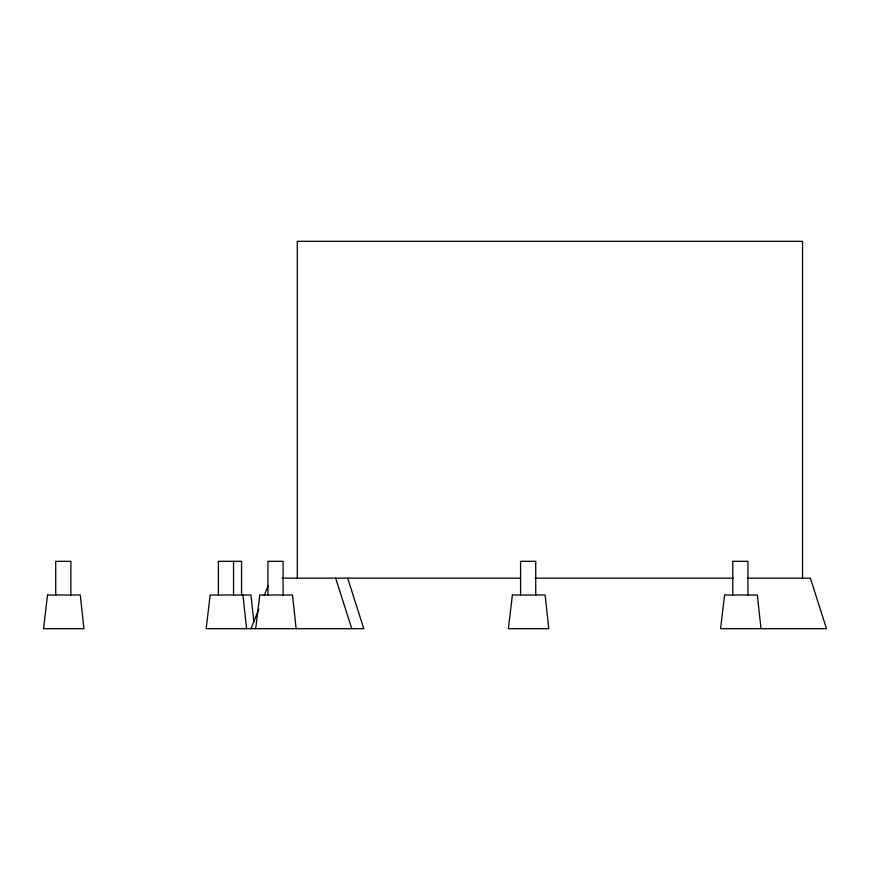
<?xml version="1.0" encoding="UTF-8"?>
<svg xmlns="http://www.w3.org/2000/svg" width="870" height="870" viewBox="0 0 870 870"><rect width="100%" height="100%" fill="white"/><g stroke="black" fill="none" stroke-linecap="round" stroke-linejoin="round"><path stroke-width="1.3" d="M255.715 628.684L259.76 595.004L292.494 595.004L296.137 628.684M250.984 628.684L258.858 608.967M264.262 595.417L268.199 585.553M282.228 578.158L520.032 578.158M534.974 578.158L733.279 578.158M747.558 578.158L810.372 578.158L826.5 628.684L720.567 628.684L724.612 595.004L757.346 595.004L760.989 628.684M347.663 578.158L363.79 628.684L206.157 628.684L210.192 595.004L250.951 595.004L253.855 621.952M335.657 578.158L351.784 628.684M242.937 595.004L246.58 628.684M802.553 578.158L802.553 241.316L297.279 241.316L297.279 578.158M747.95 595.004L747.95 561.313L732.79 561.313L732.79 595.004M535.735 595.004L535.735 561.313L520.575 561.313L520.575 595.004M283.098 595.004L283.098 561.313L267.938 561.313L267.938 595.004M241.555 595.004L241.555 561.313L218.381 561.313L218.381 595.004M233.541 561.313L233.541 595.004M70.883 595.004L70.883 561.313L55.723 561.313L55.723 595.004M47.545 595.004L43.5 628.684L83.922 628.684L80.279 595.004L47.545 595.004M512.397 595.004L508.352 628.684L548.774 628.684L545.131 595.004L512.397 595.004"/></g></svg>
